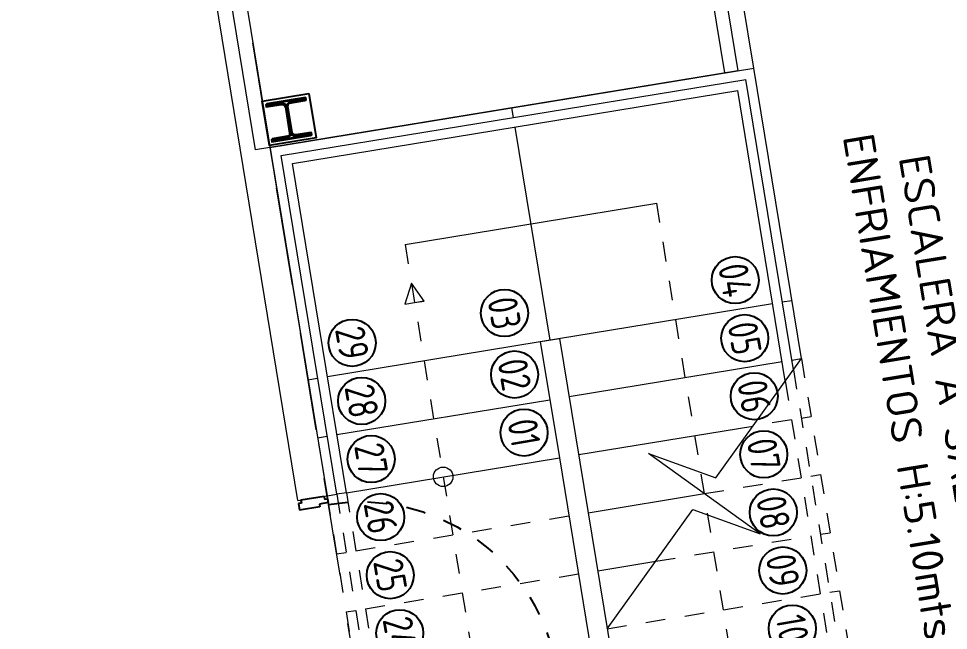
# Model space of a CAD drawing. Header units: metres. Extents: x 2 to 659295185, y -28 to 1124222152.
# Drawn here: x 655613.023 to 655617.762, y 1126532.291 to 1126535.41 of the extents above; entities that cross this region are included whole.
import ezdxf
from ezdxf.enums import TextEntityAlignment as Align

# ---------------------------------------------------------------- set-up
doc = ezdxf.new("R2010")
doc.units = ezdxf.units.M
doc.header["$MEASUREMENT"] = 0
for name, pattern in [('CCSM_C1_CUERPO CK$0$CONTINUA', [0]), ('CCSM_C1_CUERPO CK$0$DASHED', [0.75, 0.5, -0.25]), ('CCSM_C1_CUERPO CK$0$DASHED2', [0.375, 0.25, -0.125]), ('CCSM_C1_CUERPO CK$0$HIDDEN', [0.375, 0.25, -0.125])]:
    doc.linetypes.add(name, pattern=pattern)
doc.layers.get('0').update_dxf_attribs({"linetype": 'CONTINUOUS'})
doc.layers.add('CCSM_C1_CUERPO CK$0$A-AREAS COMERCIALES', color=151, linetype='CONTINUOUS', plot=False)
for name, color, linetype in [('CCSM_C1_CUERPO CK$0$A-ESCALERAS', 7, 'CONTINUOUS'), ('CCSM_C1_CUERPO CK$0$A-PARED', 2, 'CCSM_C1_CUERPO CK$0$CONTINUA'), ('CCSM_C1_CUERPO CK$0$A-PROYECCIONES', 5, 'CCSM_C1_CUERPO CK$0$DASHED'), ('CCSM_C1_CUERPO CK$0$A-PUERTA', 5, 'CCSM_C1_CUERPO CK$0$CONTINUA'), ('CCSM_C1_CUERPO CK$0$A-TEXTOS AREAS', 9, 'CONTINUOUS'), ('CCSM_XREF ESTRUCTURA15$0$E_PLANCHAS C', 67, 'CONTINUOUS'), ('CCSM_XREF ESTRUCTURA15$0$PLANCHAS VERIFICADAS ANDENES  Y AMPLIACION LOCALES H Y N 12-05-2011', 8, 'CONTINUOUS')]:
    doc.layers.add(name, color=color, linetype=linetype)
doc.layers.add('CCSM_XREF ESTRUCTURA15$0$E-CC-COLUMNA', color=2, linetype='CONTINUOUS', lineweight=35)
doc.styles.add('CCSM_C1_CUERPO CK$0$ROMANS', font='romans__.ttf')
doc.styles.add('CCSM_C1_CUERPO CK$0$Standard', font='txt_____.ttf')

# ---------------------------------------------------------------- blocks, each defined once
blk = doc.blocks.new('CCSM_C1_CUERPO CK$0$NUM ESCALON')
blk.add_circle((0, 0), 0.12)
at = {"style": 'CCSM_C1_CUERPO CK$0$ROMANS', "width": 0.75}
blk.add_attdef('00', text='', height=0.15, dxfattribs=at).set_placement((0, 0), align=Align.MIDDLE_CENTER)
blk = doc.blocks.new('CCSM_C1_CUERPO CK$0$P-IZQ 110-15')
for p, q in [((0.045, 1.01), (0.085, 1.01)), ((0.045, 1.01), (0.045, 0)), ((0.085, 0), (0.085, 1.01)), ((0, -0.015), (0.015, -0.015)), ((0, -0.015), (0, -0.135)), ((0.015, 0), (0.035, 0)), ((0.015, -0.015), (0.015, 0)), ((0.035, 0), (0.035, -0.045)), ((0.035, -0.045), (0.05, -0.045)), ((0.045, 0), (0.085, 0)), ((0.05, -0.045), (0.05, -0.15)), ((1.065, -0.045), (1.05, -0.045)), ((1.05, -0.045), (1.05, -0.15)), ((1.065, 0), (1.065, -0.045)), ((1.085, 0), (1.065, 0)), ((1.085, -0.015), (1.085, 0)), ((1.1, -0.015), (1.085, -0.015)), ((1.1, -0.015), (1.1, -0.135)), ((0, -0.135), (0.015, -0.135)), ((0.015, -0.135), (0.015, -0.15)), ((1.1, -0.135), (1.085, -0.135)), ((1.085, -0.135), (1.085, -0.15)), ((0.015, -0.15), (0.05, -0.15)), ((1.085, -0.15), (1.05, -0.15))]:
    blk.add_line(p, q)
at = {"color": 8, "linetype": 'CCSM_C1_CUERPO CK$0$DASHED2', "ltscale": 0.05}
blk.add_arc((0.045, 0), 1.0108, 360, 87.732, dxfattribs=at)
blk = doc.blocks.new('CCSM_XREF ESTRUCTURA15$0$A$C17D5529C')
at = {"layer": 'CCSM_XREF ESTRUCTURA15$0$E-CC-COLUMNA'}
blk.add_lwpolyline([(-0.1625, -0.1033), (-0.028, -0.1033, -0.410123), (-0.01, -0.121), (-0.01, -0.2), (0, -0.2), (0, 0), (-0.01, 0), (-0.01, -0.079, -0.410123), (-0.028, -0.0968), (-0.162, -0.0968, -0.410123), (-0.18, -0.079), (-0.18, 0), (-0.19, 0), (-0.19, -0.2), (-0.18, -0.2), (-0.18, -0.121, -0.418316), (-0.162, -0.1033)], format="xyb", dxfattribs=at)
at = {"layer": 'CCSM_XREF ESTRUCTURA15$0$E_PLANCHAS C'}
blk.add_lwpolyline([(-0.21, 0.02), (0.02, 0.02), (0.02, -0.22), (-0.21, -0.22)], close=True, dxfattribs=at)

msp = doc.modelspace()

# ---------------------------------------------------------------- linework, layer by layer
at = {"color": 3}
msp.add_lwpolyline([(655614.4111, 1126534.826), (655614.3894, 1126534.9587, -0.410123), (655614.404, 1126534.9793), (655614.4819, 1126534.9921), (655614.4803, 1126535.002), (655614.2829, 1126534.9696), (655614.2845, 1126534.9597), (655614.3625, 1126534.9725, -0.410123), (655614.3829, 1126534.9576), (655614.4046, 1126534.8254, -0.410123), (655614.39, 1126534.8048), (655614.312, 1126534.792), (655614.3137, 1126534.7821), (655614.511, 1126534.8145), (655614.5094, 1126534.8243), (655614.4315, 1126534.8116, -0.418316), (655614.411, 1126534.8264)], format="xyb", dxfattribs=at)
msp.add_lwpolyline([(655614.4111, 1126534.826), (655614.3894, 1126534.9587, -0.410123), (655614.404, 1126534.9793), (655614.4819, 1126534.9921), (655614.4803, 1126535.002), (655614.2829, 1126534.9696), (655614.2845, 1126534.9597), (655614.3625, 1126534.9725, -0.410123), (655614.3829, 1126534.9576), (655614.4046, 1126534.8254, -0.410123), (655614.39, 1126534.8048), (655614.312, 1126534.792), (655614.3137, 1126534.7821), (655614.511, 1126534.8145), (655614.5094, 1126534.8243), (655614.4315, 1126534.8116, -0.418316), (655614.411, 1126534.8264)], format="xyb", dxfattribs=at)
at = {"layer": 'CCSM_C1_CUERPO CK$0$A-AREAS COMERCIALES', "lineweight": 5}
msp.add_lwpolyline([(655615.6829, 1126541.2868), (655616.6897, 1126535.1443), (655614.3038, 1126534.7532), (655614.231, 1126534.7413), (655613.2242, 1126540.8838)], close=True, dxfattribs=at)
at = {"layer": 'CCSM_C1_CUERPO CK$0$A-ESCALERAS', "lineweight": 5}
for p, q in [((655614.3039, 1126534.7533), (655616.771, 1126535.1576)), ((655617.0136, 1126533.6774), (655616.771, 1126535.1576)), ((655614.3613, 1126534.712), (655616.7297, 1126535.1002)), ((655616.9724, 1126533.62), (655616.7297, 1126535.1002)), ((655614.4188, 1126534.6708), (655616.6885, 1126535.0428)), ((655616.9311, 1126533.5625), (655616.6885, 1126535.0428)), ((655615.5457, 1126534.9061), (655615.5376, 1126534.9555)), ((655615.7317, 1126533.7713), (655615.5538, 1126534.8568)), ((655614.3039, 1126534.7533), (655614.5951, 1126532.977)), ((655614.6444, 1126532.9851), (655614.3613, 1126534.712)), ((655614.6938, 1126532.9931), (655614.4188, 1126534.6708)), ((655614.9931, 1126534.2582), (655616.2759, 1126534.4685)), ((655615.6822, 1126533.7632), (655616.8664, 1126533.9573)), ((655616.9157, 1126533.9654), (655616.9651, 1126533.9734)), ((655614.5967, 1126533.5852), (655615.6822, 1126533.7632)), ((655615.6825, 1126533.7632), (655615.7809, 1126533.7793)), ((655615.8294, 1126533.4833), (655616.9149, 1126533.6612)), ((655616.9643, 1126533.6693), (655617.0136, 1126533.6774)), ((655614.498, 1126533.5691), (655614.5474, 1126533.5771)), ((655614.6452, 1126533.2892), (655615.7307, 1126533.4671)), ((655617.0128, 1126533.3733), (655617.0621, 1126533.3813)), ((655615.8779, 1126533.1872), (655616.7661, 1126533.3328)), ((655614.5465, 1126533.273), (655614.5959, 1126533.2811)), ((655614.6938, 1126532.9931), (655615.7793, 1126533.1711)), ((655615.7793, 1126533.1711), (655616.216, 1126530.5066)), ((655617.0613, 1126533.0772), (655617.1107, 1126533.0853)), ((655614.5951, 1126532.977), (655614.6444, 1126532.9851)), ((655614.6938, 1126532.9931), (655614.6444, 1126532.9849)), ((655615.9265, 1126532.8912), (655616.5186, 1126532.9882)), ((655617.1099, 1126532.7812), (655617.1592, 1126532.7892)), ((655614.6436, 1126532.6809), (655614.6929, 1126532.689)), ((655615.975, 1126532.5951), (655616.271, 1126532.6437)), ((655617.1584, 1126532.4851), (655617.2077, 1126532.4932)), ((655614.6921, 1126532.3849), (655614.7415, 1126532.3929))]:
    msp.add_line(p, q, dxfattribs=at)
at = {"layer": 'CCSM_C1_CUERPO CK$0$A-ESCALERAS', "linetype": 'CCSM_C1_CUERPO CK$0$HIDDEN', "lineweight": 5, "ltscale": 0.1}
for p, q in [((655617.0038, 1126530.0277), (655616.2759, 1126534.4685)), ((655614.9931, 1126534.2582), (655615.721, 1126529.8175)), ((655616.9635, 1126533.3652), (655616.7661, 1126533.3328)), ((655616.5186, 1126532.9882), (655617.012, 1126533.0691)), ((655614.6444, 1126532.9851), (655615.2672, 1126529.1857)), ((655614.6938, 1126532.9931), (655615.3084, 1126529.2432)), ((655614.595, 1126532.977), (655615.2259, 1126529.1283)), ((655614.7423, 1126532.6971), (655615.8278, 1126532.875)), ((655616.271, 1126532.6437), (655617.0605, 1126532.7731)), ((655614.7908, 1126532.401), (655615.8763, 1126532.579)), ((655616.0235, 1126532.2991), (655617.109, 1126532.477))]:
    msp.add_line(p, q, dxfattribs=at)
at = {"layer": 'CCSM_C1_CUERPO CK$0$A-ESCALERAS', "lineweight": 5}
for points in [[(655615.0416, 1126533.9622), (655615.0909, 1126533.9702), (655615.0254, 1126534.0608), (655614.9922, 1126533.9541), (655615.0909, 1126533.9703)], [(655615.6822, 1126533.7632), (655615.7793, 1126533.1711)], [(655615.7809, 1126533.7793), (655616.3147, 1126530.5228)], [(655616.0235, 1126532.2991), (655616.4602, 1126532.907), (655616.8028, 1126532.784), (655616.2343, 1126533.1924), (655616.5769, 1126533.0695), (655617.0136, 1126533.6774)]]:
    msp.add_lwpolyline(points, dxfattribs=at)
at = {"layer": 'CCSM_C1_CUERPO CK$0$A-ESCALERAS', "linetype": 'CCSM_C1_CUERPO CK$0$HIDDEN', "lineweight": 5, "ltscale": 0.1}
for points in [[(655617.0136, 1126533.6774), (655617.693, 1126529.5327)], [(655616.9724, 1126533.62), (655617.6355, 1126529.5739)], [(655616.9311, 1126533.5625), (655617.5781, 1126529.6152)]]:
    msp.add_lwpolyline(points, dxfattribs=at)
at = {"layer": 'CCSM_C1_CUERPO CK$0$A-ESCALERAS', "lineweight": 5}
msp.add_circle((655615.1872, 1126533.074), 0.05, dxfattribs=at)
at = {"layer": 'CCSM_C1_CUERPO CK$0$A-PARED', "lineweight": 5}
for p, q in [((655616.771, 1126535.1576), (655615.7884, 1126541.1521)), ((655616.623, 1126535.1334), (655615.6404, 1126541.1278)), ((655614.4471, 1126532.9527), (655614.595, 1126532.977))]:
    msp.add_line(p, q, dxfattribs=at)
for points in [[(655614.4471, 1126532.9527), (655612.8521, 1126542.6833)], [(655613.3214, 1126540.7477), (655614.5951, 1126532.977), (655614.5951, 1126532.977)]]:
    msp.add_lwpolyline(points, dxfattribs=at)
at = {"layer": 'CCSM_C1_CUERPO CK$0$A-PROYECCIONES', "lineweight": 5}
msp.add_lwpolyline([(655627.1504, 1126543.0145), (655628.9161, 1126526.476), (655615.2664, 1126524.2443), (655614.5278, 1126528.7509), (655615.2679, 1126528.8722), (655613.3213, 1126540.7477), (655627.1504, 1126543.0145)], dxfattribs=at)

# ---------------------------------------------------------------- block references
at = {"layer": 'CCSM_C1_CUERPO CK$0$A-ESCALERAS', "lineweight": 5}
ref = msp.add_blockref('CCSM_C1_CUERPO CK$0$NUM ESCALON', (655616.6758, 1126534.0768), dxfattribs=dict(at, rotation=99.72082697943804))
ref.add_attrib('00', '04', dxfattribs={"layer": '0', "height": 0.15, "rotation": 99.7208, "style": 'CCSM_C1_CUERPO CK$0$ROMANS', "text_generation_flag": 6, "width": 0.75}).set_placement((655616.6758, 1126534.0768), align=Align.MIDDLE_CENTER)
ref = msp.add_blockref('CCSM_C1_CUERPO CK$0$NUM ESCALON', (655615.4996, 1126533.909), dxfattribs=dict(at, rotation=99.72082697943804))
ref.add_attrib('00', '03', dxfattribs={"layer": '0', "height": 0.15, "rotation": 99.7208, "style": 'CCSM_C1_CUERPO CK$0$ROMANS', "text_generation_flag": 6, "width": 0.75}).set_placement((655615.4996, 1126533.909), align=Align.MIDDLE_CENTER)
ref = msp.add_blockref('CCSM_C1_CUERPO CK$0$NUM ESCALON', (655614.7232, 1126533.7567), dxfattribs=dict(at, rotation=99.72082697943804))
ref.add_attrib('00', '29', dxfattribs={"layer": '0', "height": 0.15, "rotation": 99.7208, "style": 'CCSM_C1_CUERPO CK$0$ROMANS', "text_generation_flag": 6, "width": 0.75}).set_placement((655614.7232, 1126533.7567), align=Align.MIDDLE_CENTER)
ref = msp.add_blockref('CCSM_C1_CUERPO CK$0$NUM ESCALON', (655616.7243, 1126533.7807), dxfattribs=dict(at, rotation=99.72082697943804))
ref.add_attrib('00', '05', dxfattribs={"layer": '0', "height": 0.15, "rotation": 99.7208, "style": 'CCSM_C1_CUERPO CK$0$ROMANS', "text_generation_flag": 6, "width": 0.75}).set_placement((655616.7243, 1126533.7807), align=Align.MIDDLE_CENTER)
ref = msp.add_blockref('CCSM_C1_CUERPO CK$0$NUM ESCALON', (655615.551, 1126533.5954), dxfattribs=dict(at, rotation=99.72082697943804))
ref.add_attrib('00', '02', dxfattribs={"layer": '0', "height": 0.15, "rotation": 99.7208, "style": 'CCSM_C1_CUERPO CK$0$ROMANS', "text_generation_flag": 6, "width": 0.75}).set_placement((655615.551, 1126533.5954), align=Align.MIDDLE_CENTER)
ref = msp.add_blockref('CCSM_C1_CUERPO CK$0$NUM ESCALON', (655616.7729, 1126533.4847), dxfattribs=dict(at, rotation=99.72082697943804))
ref.add_attrib('00', '06', dxfattribs={"layer": '0', "height": 0.15, "rotation": 99.7208, "style": 'CCSM_C1_CUERPO CK$0$ROMANS', "text_generation_flag": 6, "width": 0.75}).set_placement((655616.7729, 1126533.4847), align=Align.MIDDLE_CENTER)
ref = msp.add_blockref('CCSM_C1_CUERPO CK$0$NUM ESCALON', (655614.7718, 1126533.4607), dxfattribs=dict(at, rotation=99.72082697943804))
ref.add_attrib('00', '28', dxfattribs={"layer": '0', "height": 0.15, "rotation": 99.7208, "style": 'CCSM_C1_CUERPO CK$0$ROMANS', "text_generation_flag": 6, "width": 0.75}).set_placement((655614.7718, 1126533.4607), align=Align.MIDDLE_CENTER)
ref = msp.add_blockref('CCSM_C1_CUERPO CK$0$NUM ESCALON', (655615.5995, 1126533.2994), dxfattribs=dict(at, rotation=99.72082697943804))
ref.add_attrib('00', '01', dxfattribs={"layer": '0', "height": 0.15, "rotation": 99.7208, "style": 'CCSM_C1_CUERPO CK$0$ROMANS', "text_generation_flag": 6, "width": 0.75}).set_placement((655615.5995, 1126533.2994), align=Align.MIDDLE_CENTER)
ref = msp.add_blockref('CCSM_C1_CUERPO CK$0$NUM ESCALON', (655616.8214, 1126533.1886), dxfattribs=dict(at, rotation=99.72082697943804))
ref.add_attrib('00', '07', dxfattribs={"layer": '0', "height": 0.15, "rotation": 99.7208, "style": 'CCSM_C1_CUERPO CK$0$ROMANS', "text_generation_flag": 6, "width": 0.75}).set_placement((655616.8214, 1126533.1886), align=Align.MIDDLE_CENTER)
ref = msp.add_blockref('CCSM_C1_CUERPO CK$0$NUM ESCALON', (655614.8203, 1126533.1646), dxfattribs=dict(at, rotation=99.72082697943804))
ref.add_attrib('00', '27', dxfattribs={"layer": '0', "height": 0.15, "rotation": 99.7208, "style": 'CCSM_C1_CUERPO CK$0$ROMANS', "text_generation_flag": 6, "width": 0.75}).set_placement((655614.8203, 1126533.1646), align=Align.MIDDLE_CENTER)
ref = msp.add_blockref('CCSM_C1_CUERPO CK$0$NUM ESCALON', (655616.8699, 1126532.8926), dxfattribs=dict(at, rotation=99.72082697943804))
ref.add_attrib('00', '08', dxfattribs={"layer": '0', "height": 0.15, "rotation": 99.7208, "style": 'CCSM_C1_CUERPO CK$0$ROMANS', "text_generation_flag": 6, "width": 0.75}).set_placement((655616.8699, 1126532.8926), align=Align.MIDDLE_CENTER)
ref = msp.add_blockref('CCSM_C1_CUERPO CK$0$NUM ESCALON', (655614.8688, 1126532.8686), dxfattribs=dict(at, rotation=99.72082697943804))
ref.add_attrib('00', '26', dxfattribs={"layer": '0', "height": 0.15, "rotation": 99.7208, "style": 'CCSM_C1_CUERPO CK$0$ROMANS', "text_generation_flag": 6, "width": 0.75}).set_placement((655614.8688, 1126532.8686), align=Align.MIDDLE_CENTER)
ref = msp.add_blockref('CCSM_C1_CUERPO CK$0$NUM ESCALON', (655614.9174, 1126532.5725), dxfattribs=dict(at, rotation=99.72082697943804))
ref.add_attrib('00', '25', dxfattribs={"layer": '0', "height": 0.15, "rotation": 99.7208, "style": 'CCSM_C1_CUERPO CK$0$ROMANS', "text_generation_flag": 6, "width": 0.75}).set_placement((655614.9174, 1126532.5725), align=Align.MIDDLE_CENTER)
ref = msp.add_blockref('CCSM_C1_CUERPO CK$0$NUM ESCALON', (655616.9184, 1126532.5965), dxfattribs=dict(at, rotation=99.72082697943804))
ref.add_attrib('00', '09', dxfattribs={"layer": '0', "height": 0.15, "rotation": 99.7208, "style": 'CCSM_C1_CUERPO CK$0$ROMANS', "text_generation_flag": 6, "width": 0.75}).set_placement((655616.9184, 1126532.5965), align=Align.MIDDLE_CENTER)
ref = msp.add_blockref('CCSM_C1_CUERPO CK$0$NUM ESCALON', (655614.9659, 1126532.2765), dxfattribs=dict(at, rotation=99.72082697943804))
ref.add_attrib('00', '24', dxfattribs={"layer": '0', "height": 0.15, "rotation": 99.7208, "style": 'CCSM_C1_CUERPO CK$0$ROMANS', "text_generation_flag": 6, "width": 0.75}).set_placement((655614.9659, 1126532.2765), align=Align.MIDDLE_CENTER)
ref = msp.add_blockref('CCSM_C1_CUERPO CK$0$NUM ESCALON', (655616.967, 1126532.3005), dxfattribs=dict(at, rotation=99.72082697943804))
ref.add_attrib('00', '10', dxfattribs={"layer": '0', "height": 0.15, "rotation": 99.7208, "style": 'CCSM_C1_CUERPO CK$0$ROMANS', "text_generation_flag": 6, "width": 0.75}).set_placement((655616.967, 1126532.3005), align=Align.MIDDLE_CENTER)
at = {"layer": 'CCSM_C1_CUERPO CK$0$A-PUERTA', "lineweight": 5, "xscale": -1, "rotation": 279.3085976292851}
msp.add_blockref('CCSM_C1_CUERPO CK$0$P-IZQ 110-15', (655614.773, 1126531.8914), dxfattribs=at)
at = {"layer": 'CCSM_XREF ESTRUCTURA15$0$PLANCHAS VERIFICADAS ANDENES  Y AMPLIACION LOCALES H Y N 12-05-2011', "lineweight": 5, "rotation": 279.3085951751866}
msp.add_blockref('CCSM_XREF ESTRUCTURA15$0$A$C17D5529C', (655614.5161, 1126534.8181), dxfattribs=at)

# ---------------------------------------------------------------- texts
at = {"layer": 'CCSM_C1_CUERPO CK$0$A-TEXTOS AREAS', "lineweight": 5, "insert": (655617.8512, 1126533.5886), "char_height": 0.158458, "width": 2.838518, "attachment_point": 2, "rotation": 279.3079, "style": 'CCSM_C1_CUERPO CK$0$Standard'}
msp.add_mtext('{\\Fromans|c0;ESCALERA A SALA DE ENFRIAMIENTOS H:5.10mts}', dxfattribs=at)

doc.saveas('drawing.dxf')
